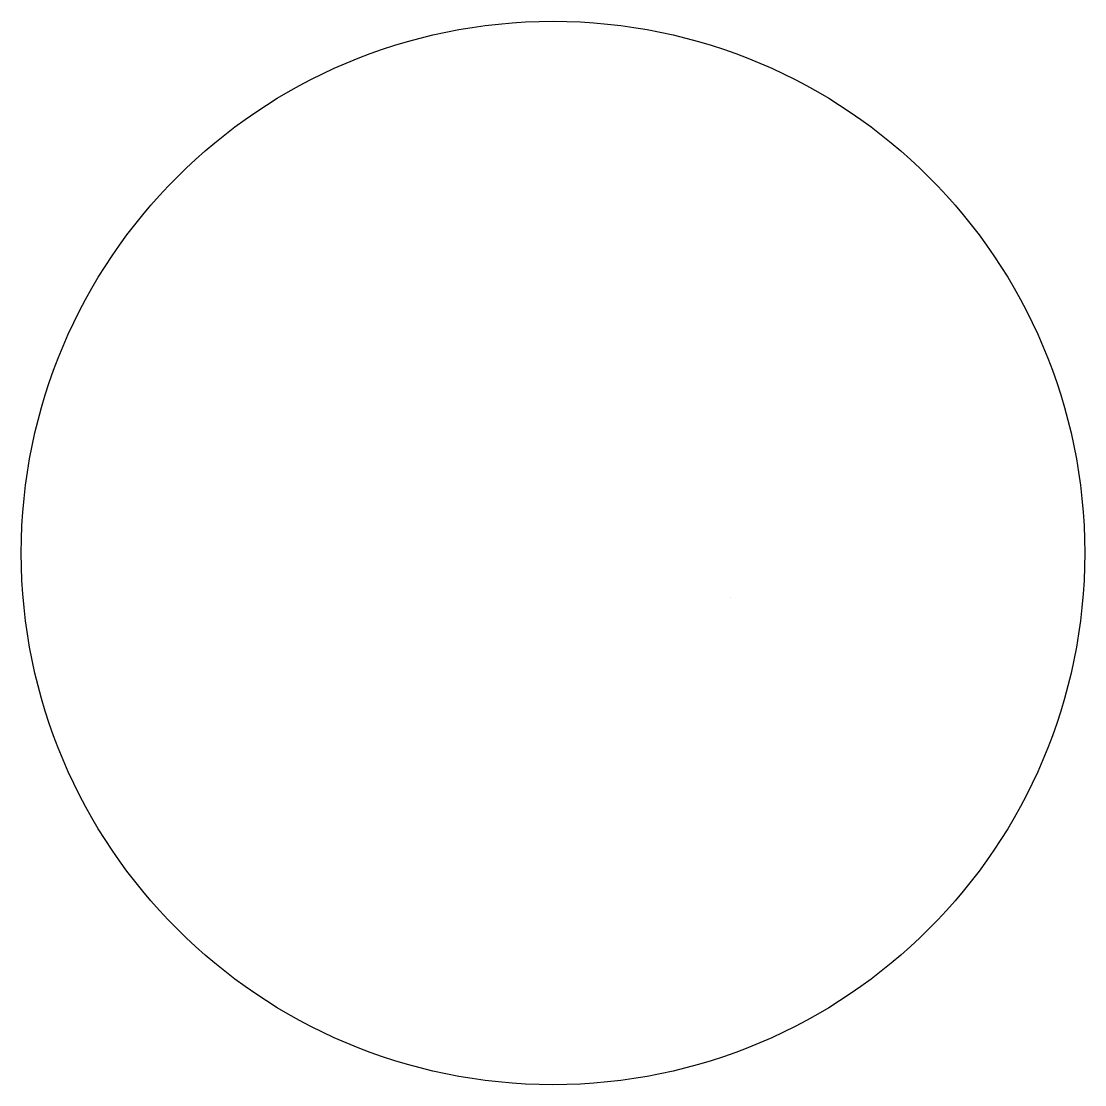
# Model space of a CAD drawing. Header units: millimetres. Extents: x -30 to 30, y -30 to 30.
import ezdxf

# ---------------------------------------------------------------- set-up
doc = ezdxf.new("R2010")
doc.units = ezdxf.units.MM
doc.layers.add('KIJUNTEN', color=1, linetype='Continuous')

msp = doc.modelspace()

# ---------------------------------------------------------------- linework, layer by layer
at = {"color": 1}
msp.add_line((10, -2.5, 1154.5), (10, -2.5, 1154.5), dxfattribs=at)
msp.add_line((10, -2.5, 1154.5), (10, -2.5, 1154.5), dxfattribs=at)
at = {"layer": 'KIJUNTEN', "color": 1, "linetype": 'Continuous'}
msp.add_circle((0, 0), 30, dxfattribs=at)

doc.saveas('drawing.dxf')
